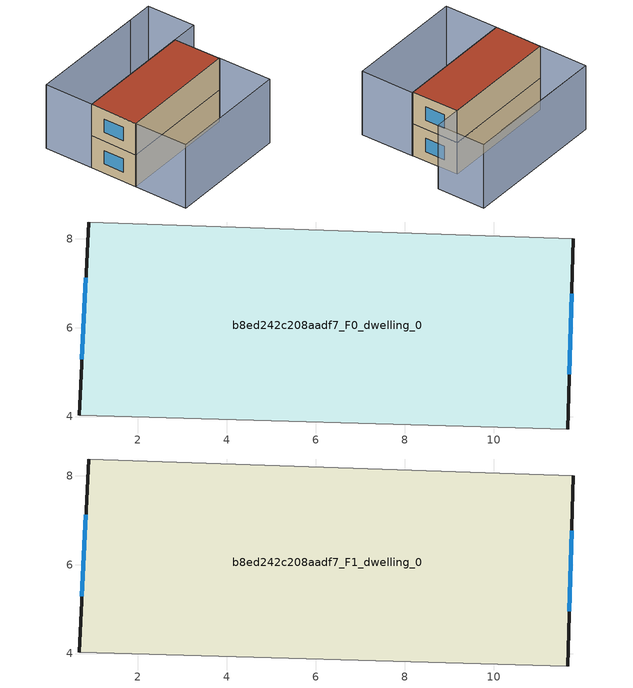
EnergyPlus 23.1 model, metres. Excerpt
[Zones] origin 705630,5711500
b8ed242c208aadf7_F0_dwelling_0
 floor ground (EU_floor_Construction): 11.79,7.99 11.67,3.72 0.69,4.03 0.9,8.37 z0
 wall outside (EU_wall_Construction): 0.9,8.37 0.69,4.03 / 11.67,3.72 11.79,7.99 z0:3
 wall adiabatic (EU_wall_Construction): 0.69,4.03 11.67,3.72 / 11.79,7.99 0.9,8.37 z0:3
 window (EU_Window_Construction): 0.84,7.12 0.75,5.29 / 11.71,4.96 11.76,6.76 z0.87:2.13
b8ed242c208aadf7_F1_dwelling_0
 floor to b8ed242c208aadf7_F0_dwelling_0 (EU_floor_Construction): 11.79,7.99 11.67,3.72 0.69,4.03 0.9,8.37 z3
 wall outside (EU_wall_Construction): 0.9,8.37 0.69,4.03 / 11.67,3.72 11.79,7.99 z3:6
 wall adiabatic (EU_wall_Construction): 0.69,4.03 11.67,3.72 / 11.79,7.99 0.9,8.37 z3:6
 window (EU_Window_Construction): 0.84,7.12 0.75,5.29 / 11.71,4.96 11.76,6.76 z3.87:5.13
 roof outside (EU_roof_Construction): 11.67,3.72 11.79,7.99 0.9,8.37 0.69,4.03 z6
shading: 0.53,-0.78 11.55,-1.15 / 12,12.38 1.08,12.78 / 11.55,-1.15 0.53,-0.79 / 0.53,-0.79 0.68,4.08 / 0.68,4.08 11.7,3.72 / 11.7,3.72 11.55,-1.15 / 14.41,12.3 14.26,7.9 / 14.26,7.9 0.9,8.37 / 0.9,8.37 1.06,12.78 / 1.06,12.78 14.41,12.3 z0:6
[Building]
EU S2 Campaign: North Axis=0; Terrain=City; Solar Distribution=FullExterior
[Site:Location]
London: Latitude=51.5; Longitude=-0.5; Time Zone=0; Elevation=25
[SizingPeriod:WeatherFileDays]
AnnualSizingPeriod: Begin Month=1; Begin Day of Month=1; End Month=12; End Day of Month=31; Day of Week for Start Day=Monday; Use Weather File Daylight Saving Period=No; Use Weather File Rain and Snow Indicators=No
[MATERIAL]
EU_InternalMass_Material: Roughness=MediumRough; Thickness=0.1; Conductivity=1; Density=1800; Specific Heat=900; Thermal Absorptance=0.9; Solar Absorptance=0.7; Visible Absorptance=0.7
[MATERIAL:NOMASS] Roughness=MediumRough; Thermal Absorptance=0.9; Solar Absorptance=0.7; Visible Absorptance=0.7
Name | Thermal Resistance
EU_wall_NoMass | 0.724719
EU_roof_NoMass | 2.98947
EU_floor_NoMass | 2.39157
[WINDOWMATERIAL:SIMPLEGLAZINGSYSTEM]
EU_Window_SimpleGlazing: UFactor=2.63425; Solar Heat Gain Coefficient=0.76; Visible Transmittance=0.76
[CONSTRUCTION]
EU_wall_Construction: EU_wall_NoMass
EU_roof_Construction: EU_roof_NoMass
EU_floor_Construction: EU_floor_NoMass
EU_Window_Construction: EU_Window_SimpleGlazing
EU_InternalMass_Construction: EU_InternalMass_Material
[ZONE] Type=1; Multiplier=1; Ceiling Height=autocalculate; Volume=141.483; Floor Area=autocalculate; Part of Total Floor Area=Yes
b8ed242c208aadf7_F0_dwelling_0; b8ed242c208aadf7_F1_dwelling_0
[INTERNALMASS] Construction=EU_InternalMass_Construction; Surface Area=47.1609
Name | Zone or ZoneList
b8ed242c208aadf7_F0_dwelling_0_EU_InternalMass | b8ed242c208aadf7_F0_dwelling_0
b8ed242c208aadf7_F1_dwelling_0_EU_InternalMass | b8ed242c208aadf7_F1_dwelling_0
[OTHEREQUIPMENT] Fuel Type=Electricity; Design Level Calculation Method=Watts/Area; Power per Zone Floor Area=1; Fraction Latent=0; Fraction Radiant=0; Fraction Lost=0; Carbon Dioxide Generation Rate=0; EndUse Subcategory=EU_Step8_InternalGains
Name | Zone or ZoneList or Space or SpaceList | Schedule
EU_Step8_InternalGain_b8ed242c208aadf7_F0_dwelling_0_f000 | b8ed242c208aadf7_F0_dwelling_0 | EU_Step8_GainSchedule_b8ed242c208aadf7_F0_dwelling_0_f000
EU_Step8_InternalGain_b8ed242c208aadf7_F1_dwelling_0_f000 | b8ed242c208aadf7_F1_dwelling_0 | EU_Step8_GainSchedule_b8ed242c208aadf7_F1_dwelling_0_f000
[ZONEVENTILATION:DESIGNFLOWRATE] Schedule=EU_AlwaysOn; Design Flow Rate Calculation Method=AirChanges/Hour; Air Changes per Hour=0.418135; Ventilation Type=Natural; Fan Pressure Rise=0; Fan Total Efficiency=1; Constant Term Coefficient=1; Temperature Term Coefficient=0; Velocity Term Coefficient=0; Velocity Squared Term Coefficient=0; Minimum Indoor Temperature=-100; Maximum Indoor Temperature=100; Delta Temperature=-100; Minimum Outdoor Temperature=-100; Maximum Outdoor Temperature=100; Maximum Wind Speed=40
Name | Zone or ZoneList or Space or SpaceList
EU_ConstantAir_b8ed242c208aadf7_F0_dwelling_0 | b8ed242c208aadf7_F0_dwelling_0
EU_ConstantAir_b8ed242c208aadf7_F1_dwelling_0 | b8ed242c208aadf7_F1_dwelling_0
[HVACTEMPLATE:THERMOSTAT] Constant Heating Setpoint=20; Constant Cooling Setpoint=50
EU_HeatOnly_b8ed242c208aadf7_F0_dwelling_0; EU_HeatOnly_b8ed242c208aadf7_F1_dwelling_0
[HVACTEMPLATE:ZONE:IDEALLOADSAIRSYSTEM] System Availability Schedule=EU_AlwaysOn; Maximum Heating Supply Air Temperature=50; Minimum Cooling Supply Air Temperature=13; Maximum Heating Supply Air Humidity Ratio=0.0156; Minimum Cooling Supply Air Humidity Ratio=0.0077; Heating Limit=NoLimit; Cooling Limit=NoLimit; Heating Availability Schedule=EU_AlwaysOn; Cooling Availability Schedule=EU_CoolingOff; Dehumidification Control Type=ConstantSensibleHeatRatio; Cooling Sensible Heat Ratio=0.7; Dehumidification Setpoint=60; Humidification Control Type=None; Humidification Setpoint=30; Outdoor Air Method=None; Outdoor Air Flow Rate per Person=0.00944; Outdoor Air Flow Rate per Zone Floor Area=0; Outdoor Air Flow Rate per Zone=0; Demand Controlled Ventilation Type=None; Outdoor Air Economizer Type=NoEconomizer; Heat Recovery Type=None; Sensible Heat Recovery Effectiveness=0.7; Latent Heat Recovery Effectiveness=0.65
Name | Template Thermostat
b8ed242c208aadf7_F0_dwelling_0 | EU_HeatOnly_b8ed242c208aadf7_F0_dwelling_0
b8ed242c208aadf7_F1_dwelling_0 | EU_HeatOnly_b8ed242c208aadf7_F1_dwelling_0
[SIZING:ZONE] Zone Cooling Design Supply Air Temperature Input Method=SupplyAirTemperature; Zone Cooling Design Supply Air Temperature=13; Zone Heating Design Supply Air Temperature Input Method=SupplyAirTemperature; Zone Heating Design Supply Air Temperature=50; Zone Cooling Design Supply Air Humidity Ratio=0.008; Zone Heating Design Supply Air Humidity Ratio=0.008; Cooling Design Air Flow Method=DesignDay; Cooling Design Air Flow Rate=0; Cooling Minimum Air Flow per Zone Floor Area=0.000762; Cooling Minimum Air Flow=0; Cooling Minimum Air Flow Fraction=0.2; Heating Design Air Flow Method=DesignDay; Heating Design Air Flow Rate=0; Heating Maximum Air Flow per Zone Floor Area=0.002032; Heating Maximum Air Flow=0.141576; Heating Maximum Air Flow Fraction=0.3; Account for Dedicated Outdoor Air System=No; Dedicated Outdoor Air System Control Strategy=NeutralSupplyAir; Dedicated Outdoor Air Low Setpoint Temperature for Design=autosize; Dedicated Outdoor Air High Setpoint Temperature for Design=autosize; Zone Load Sizing Method=Sensible Load Only No Latent Load; Zone Latent Cooling Design Supply Air Humidity Ratio Input Method=HumidityRatioDifference; Zone Cooling Design Supply Air Humidity Ratio Difference=0.005; Zone Latent Heating Design Supply Air Humidity Ratio Input Method=HumidityRatioDifference; Zone Humidification Design Supply Air Humidity Ratio Difference=0.005
b8ed242c208aadf7_F0_dwelling_0; b8ed242c208aadf7_F1_dwelling_0
[SCHEDULE:CONSTANT]
Name | Hourly Value
EU_AlwaysOn | 1
EU_CoolingOff | 0
[SCHEDULE:FILE] Column Number=1; Rows to Skip at Top=0; Number of Hours of Data=8760; Column Separator=Comma; Interpolate to Timestep=No; Minutes per Item=60; Adjust Schedule for Daylight Savings=Yes
Name | File
EU_Step8_GainSchedule_b8ed242c208aadf7_F0_dwelling_0_f000 | ../../schedules/b8ed242c208aadf7/b8ed242c208aadf7_F0_dwelling_0_f000_gain.csv
EU_Step8_GainSchedule_b8ed242c208aadf7_F1_dwelling_0_f000 | ../../schedules/b8ed242c208aadf7/b8ed242c208aadf7_F1_dwelling_0_f000_gain.csv
